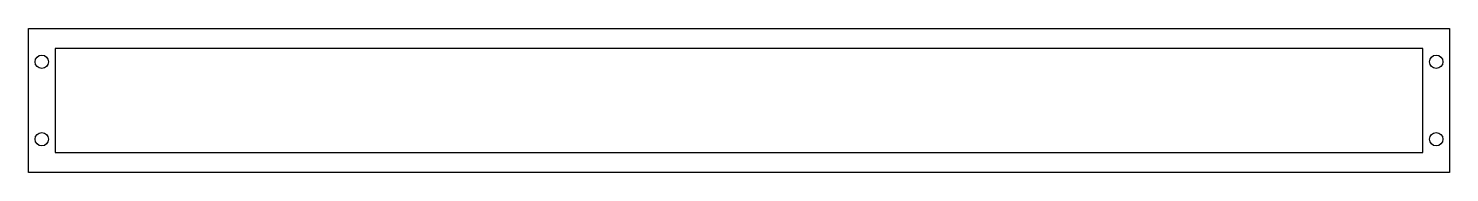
# Model space of a CAD drawing. Header units: millimetres. Extents: x -74 to 458, y -56 to -2.
import ezdxf

# ---------------------------------------------------------------- set-up
doc = ezdxf.new("R2010")
doc.units = ezdxf.units.MM
doc.layers.get('0').update_dxf_attribs({"linetype": 'CONTINUOUS'})

msp = doc.modelspace()

# ---------------------------------------------------------------- linework, layer by layer
for points in [[(-74, -2.5), (458, -2.5), (458, -56.5), (-74, -56.5)], [(448, -49), (448, -10), (-64, -10), (-64, -49)]]:
    msp.add_lwpolyline(points, close=True)
for centre in [(-69, -15), (453, -15), (-69, -44), (453, -44)]:
    msp.add_circle(centre, 2.5)

doc.saveas('drawing.dxf')
